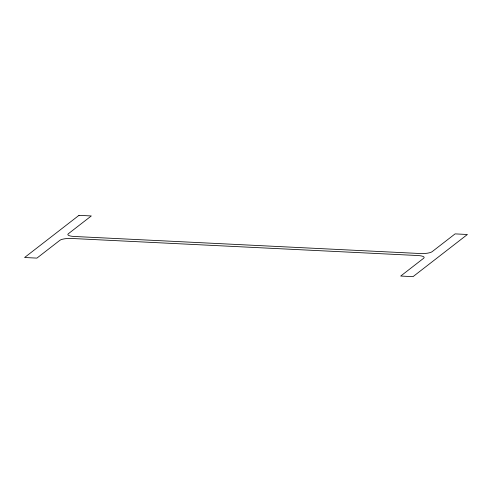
<?xml version="1.0" encoding="UTF-8"?>
<svg xmlns="http://www.w3.org/2000/svg" width="492" height="492" viewBox="0 0 492 492"><rect width="100%" height="100%" fill="white"/><g stroke="black" fill="none" stroke-linecap="round" stroke-linejoin="round"><path stroke-width="0.74" d="M78.991 215.342L24.6 257.507L36.906 258.115L59.895 240.293A9.164 2.276 -2.1 0 1 71.494 238.46L417.929 255.539A9.164 2.276 -2.1 0 1 423.692 258.226L400.703 276.049L413.009 276.658L467.4 234.493L455.094 233.885L432.105 251.707A9.164 2.276 -2.1 0 1 420.506 253.54L74.071 236.461A9.164 2.276 -2.1 0 1 68.308 233.774L91.297 215.951L78.991 215.342"/></g></svg>
